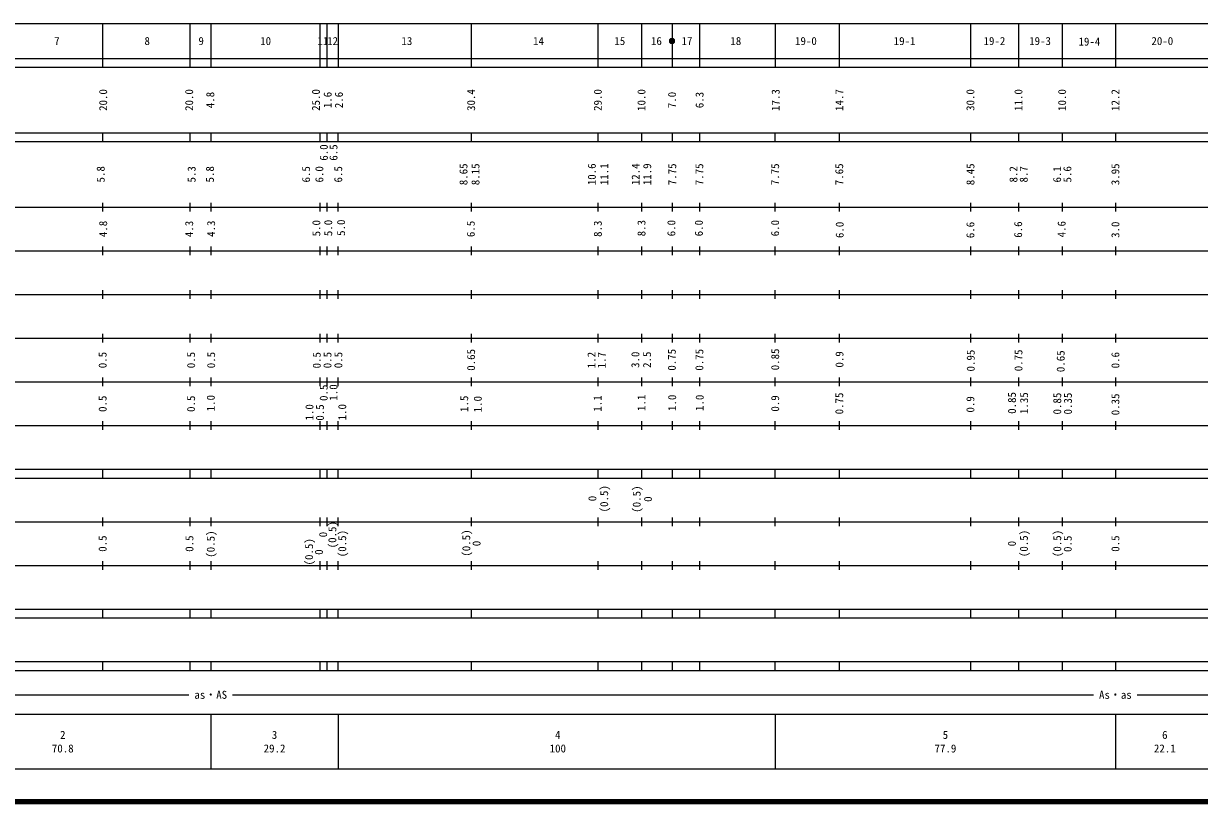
# Model space of a CAD drawing. Units: millimetres, scale not verified. Extents: x 40000 to 680000, y 20000 to 380000.
# Drawn here: x 195934 to 465158, y 20000 to 198000 of the extents above; entities that cross this region are included whole.
import ezdxf
from ezdxf.enums import TextEntityAlignment as Align

# ---------------------------------------------------------------- set-up
doc = ezdxf.new("R2010")
doc.units = ezdxf.units.MM
doc.header["$LTSCALE"] = 1000
doc.header["$PDMODE"] = 32
doc.header["$PDSIZE"] = 500
doc.layers.add('M-TTL', color=2, linetype='Continuous', lineweight=140)
doc.layers.add('M-TTL-BAND', color=7, linetype='Continuous', lineweight=25)
doc.styles.add('ＭＳ ゴシック', font='')
doc.styles.get('ＭＳ ゴシック').set_extended_font_data('MS Gothic')

msp = doc.modelspace()

# ---------------------------------------------------------------- linework, layer by layer
at = {"layer": 'M-TTL'}
msp.add_line((40000, 20000), (680000, 20000), dxfattribs=at)
at = {"layer": 'M-TTL-BAND'}
for p, q in [((68000, 198000), (579000, 198000)), ((214000, 198000), (214000, 188000)), ((234000, 198000), (234000, 188000)), ((238800, 198000), (238800, 188000)), ((263800, 198000), (263800, 188000)), ((265400, 198000), (265400, 188000)), ((268000, 198000), (268000, 188000)), ((298400, 198000), (298400, 188000)), ((327400, 198000), (327400, 188000)), ((337400, 198000), (337400, 188000)), ((344400, 198000), (344400, 188000)), ((350700, 198000), (350700, 188000)), ((368000, 198000), (368000, 188000)), ((382700, 198000), (382700, 188000)), ((412700, 198000), (412700, 188000)), ((423700, 198000), (423700, 188000)), ((433700, 198000), (433700, 188000)), ((445900, 198000), (445900, 188000)), ((40000, 190000), (579000, 190000)), ((40000, 188000), (579000, 188000)), ((40000, 173000), (579000, 173000)), ((214000, 173000), (214000, 171000)), ((234000, 173000), (234000, 171000)), ((238800, 173000), (238800, 171000)), ((263800, 173000), (263800, 171000)), ((265400, 173000), (265400, 171000)), ((268000, 171000), (268000, 173000)), ((298400, 173000), (298400, 171000)), ((327400, 173000), (327400, 171000)), ((337400, 173000), (337400, 171000)), ((344400, 173000), (344400, 171000)), ((350700, 173000), (350700, 171000)), ((368000, 171000), (368000, 173000)), ((382700, 173000), (382700, 171000)), ((412700, 173000), (412700, 171000)), ((423700, 173000), (423700, 171000)), ((433700, 173000), (433700, 171000)), ((445900, 173000), (445900, 171000)), ((40000, 171000), (579000, 171000)), ((214000, 157000), (214000, 155000)), ((234000, 157000), (234000, 155000)), ((238800, 157000), (238800, 155000)), ((263800, 157000), (263800, 155000)), ((265400, 157000), (265400, 155000)), ((268000, 155000), (268000, 157000)), ((298400, 157000), (298400, 155000)), ((327400, 157000), (327400, 155000)), ((337400, 157000), (337400, 155000)), ((344400, 157000), (344400, 155000)), ((350700, 157000), (350700, 155000)), ((368000, 155000), (368000, 157000)), ((382700, 157000), (382700, 155000)), ((412700, 157000), (412700, 155000)), ((423700, 157000), (423700, 155000)), ((433700, 157000), (433700, 155000)), ((445900, 157000), (445900, 155000)), ((40000, 156000), (579000, 156000)), ((46000, 146000), (579000, 146000)), ((214000, 147000), (214000, 145000)), ((234000, 147000), (234000, 145000)), ((238800, 147000), (238800, 145000)), ((263800, 147000), (263800, 145000)), ((265400, 147000), (265400, 145000)), ((268000, 145000), (268000, 147000)), ((298400, 147000), (298400, 145000)), ((327400, 147000), (327400, 145000)), ((337400, 147000), (337400, 145000)), ((344400, 147000), (344400, 145000)), ((350700, 147000), (350700, 145000)), ((368000, 145000), (368000, 147000)), ((382700, 147000), (382700, 145000)), ((412700, 147000), (412700, 145000)), ((423700, 147000), (423700, 145000)), ((433700, 147000), (433700, 145000)), ((445900, 147000), (445900, 145000)), ((52000, 136000), (579000, 136000)), ((214000, 137000), (214000, 135000)), ((234000, 137000), (234000, 135000)), ((238800, 137000), (238800, 135000)), ((263800, 137000), (263800, 135000)), ((265400, 137000), (265400, 135000)), ((268000, 135000), (268000, 137000)), ((298400, 137000), (298400, 135000)), ((327400, 137000), (327400, 135000)), ((337400, 137000), (337400, 135000)), ((344400, 137000), (344400, 135000)), ((350700, 137000), (350700, 135000)), ((368000, 135000), (368000, 137000)), ((382700, 137000), (382700, 135000)), ((412700, 137000), (412700, 135000)), ((423700, 137000), (423700, 135000)), ((433700, 137000), (433700, 135000)), ((445900, 137000), (445900, 135000)), ((214000, 127000), (214000, 125000)), ((234000, 127000), (234000, 125000)), ((238800, 127000), (238800, 125000)), ((263800, 127000), (263800, 125000)), ((265400, 127000), (265400, 125000)), ((268000, 125000), (268000, 127000)), ((298400, 127000), (298400, 125000)), ((327400, 127000), (327400, 125000)), ((337400, 127000), (337400, 125000)), ((344400, 127000), (344400, 125000)), ((350700, 127000), (350700, 125000)), ((368000, 125000), (368000, 127000)), ((382700, 127000), (382700, 125000)), ((412700, 127000), (412700, 125000)), ((423700, 127000), (423700, 125000)), ((433700, 127000), (433700, 125000)), ((445900, 127000), (445900, 125000)), ((46000, 126000), (579000, 126000)), ((52000, 116000), (579000, 116000)), ((214000, 117000), (214000, 115000)), ((234000, 117000), (234000, 115000)), ((238800, 117000), (238800, 115000)), ((263800, 117000), (263800, 115000)), ((265400, 117000), (265400, 115000)), ((268000, 115000), (268000, 117000)), ((298400, 117000), (298400, 115000)), ((327400, 117000), (327400, 115000)), ((337400, 117000), (337400, 115000)), ((344400, 117000), (344400, 115000)), ((350700, 117000), (350700, 115000)), ((368000, 115000), (368000, 117000)), ((382700, 117000), (382700, 115000)), ((412700, 117000), (412700, 115000)), ((423700, 117000), (423700, 115000)), ((433700, 117000), (433700, 115000)), ((445900, 117000), (445900, 115000)), ((46000, 106000), (579000, 106000)), ((214000, 107000), (214000, 105000)), ((234000, 107000), (234000, 105000)), ((238800, 107000), (238800, 105000)), ((263800, 107000), (263800, 105000)), ((265400, 107000), (265400, 105000)), ((268000, 105000), (268000, 107000)), ((298400, 107000), (298400, 105000)), ((327400, 107000), (327400, 105000)), ((337400, 107000), (337400, 105000)), ((344400, 107000), (344400, 105000)), ((350700, 107000), (350700, 105000)), ((368000, 105000), (368000, 107000)), ((382700, 107000), (382700, 105000)), ((412700, 107000), (412700, 105000)), ((423700, 107000), (423700, 105000)), ((433700, 107000), (433700, 105000)), ((445900, 107000), (445900, 105000)), ((40000, 96000), (579000, 96000)), ((214000, 96000), (214000, 94000)), ((234000, 96000), (234000, 94000)), ((238800, 96000), (238800, 94000)), ((263800, 96000), (263800, 94000)), ((265400, 96000), (265400, 94000)), ((268000, 94000), (268000, 96000)), ((298400, 96000), (298400, 94000)), ((327400, 96000), (327400, 94000)), ((337400, 96000), (337400, 94000)), ((344400, 96000), (344400, 94000)), ((350700, 96000), (350700, 94000)), ((368000, 94000), (368000, 96000)), ((382700, 96000), (382700, 94000)), ((412700, 96000), (412700, 94000)), ((423700, 96000), (423700, 94000)), ((433700, 96000), (433700, 94000)), ((445900, 96000), (445900, 94000)), ((40000, 94000), (579000, 94000)), ((49000, 84000), (579000, 84000)), ((214000, 85000), (214000, 83000)), ((234000, 85000), (234000, 83000)), ((238800, 85000), (238800, 83000)), ((263800, 85000), (263800, 83000)), ((265400, 85000), (265400, 83000)), ((268000, 83000), (268000, 85000)), ((298400, 85000), (298400, 83000)), ((327400, 85000), (327400, 83000)), ((337400, 85000), (337400, 83000)), ((344400, 85000), (344400, 83000)), ((350700, 85000), (350700, 83000)), ((368000, 83000), (368000, 85000)), ((382700, 85000), (382700, 83000)), ((412700, 85000), (412700, 83000)), ((423700, 85000), (423700, 83000)), ((433700, 85000), (433700, 83000)), ((445900, 85000), (445900, 83000)), ((40000, 74000), (579000, 74000)), ((214000, 75000), (214000, 73000)), ((234000, 75000), (234000, 73000)), ((238800, 75000), (238800, 73000)), ((263800, 75000), (263800, 73000)), ((265400, 75000), (265400, 73000)), ((268000, 73000), (268000, 75000)), ((298400, 75000), (298400, 73000)), ((327400, 75000), (327400, 73000)), ((337400, 75000), (337400, 73000)), ((344400, 75000), (344400, 73000)), ((350700, 75000), (350700, 73000)), ((368000, 73000), (368000, 75000)), ((382700, 75000), (382700, 73000)), ((412700, 75000), (412700, 73000)), ((423700, 75000), (423700, 73000)), ((433700, 75000), (433700, 73000)), ((445900, 75000), (445900, 73000)), ((40000, 64000), (579000, 64000)), ((40000, 62000), (579000, 62000)), ((214000, 64000), (214000, 62000)), ((234000, 64000), (234000, 62000)), ((238800, 64000), (238800, 62000)), ((263800, 64000), (263800, 62000)), ((265400, 64000), (265400, 62000)), ((268000, 62000), (268000, 64000)), ((298400, 64000), (298400, 62000)), ((327400, 64000), (327400, 62000)), ((337400, 64000), (337400, 62000)), ((344400, 64000), (344400, 62000)), ((350700, 64000), (350700, 62000)), ((368000, 62000), (368000, 64000)), ((382700, 64000), (382700, 62000)), ((412700, 64000), (412700, 62000)), ((423700, 64000), (423700, 62000)), ((433700, 64000), (433700, 62000)), ((445900, 64000), (445900, 62000)), ((40000, 52000), (579000, 52000)), ((214000, 52000), (214000, 50000)), ((234000, 52000), (234000, 50000)), ((238800, 52000), (238800, 50000)), ((263800, 52000), (263800, 50000)), ((265400, 52000), (265400, 50000)), ((268000, 50000), (268000, 52000)), ((298400, 52000), (298400, 50000)), ((327400, 52000), (327400, 50000)), ((337400, 52000), (337400, 50000)), ((344400, 52000), (344400, 50000)), ((350700, 52000), (350700, 50000)), ((368000, 50000), (368000, 52000)), ((382700, 52000), (382700, 50000)), ((412700, 52000), (412700, 50000)), ((423700, 52000), (423700, 50000)), ((433700, 52000), (433700, 50000)), ((445900, 52000), (445900, 50000)), ((40000, 50000), (579000, 50000)), ((70805, 44406), (233800, 44406)), ((243800, 44406), (440900, 44406)), ((450900, 44406), (575553, 44406)), ((40000, 40000), (579000, 40000)), ((238800, 40000), (238800, 27500)), ((268000, 40000), (268000, 27500)), ((368000, 40000), (368000, 27500)), ((445900, 40000), (445900, 27500)), ((68000, 27500), (579000, 27500))]:
    msp.add_line(p, q, dxfattribs=at)
at = {"layer": 'M-TTL-BAND', "lineweight": 13}
for radius in [600, 480, 360, 240, 120, 20]:
    msp.add_circle((344400, 194000), radius, dxfattribs=at)
at = {"layer": 'M-TTL-BAND'}
msp.add_point((344400, 194000), dxfattribs=at)

# ---------------------------------------------------------------- texts
at = {"layer": 'M-TTL-BAND', "style": 'ＭＳ ゴシック'}
for s, p in [('7', (203586, 194000)), ('8', (224254, 194000)), ('9', (236600, 194000)), ('10', (251367, 194000)), ('11', (264464, 194000)), ('12', (266697, 194000)), ('13', (283703, 194000)), ('14', (313846, 194000)), ('15', (332449, 194000)), ('16', (340829, 194000)), ('17', (347823, 194000)), ('18', (359008, 194000)), ('19-0', (375054, 194000)), ('19-1', (397648, 194000)), ('19-2', (418216, 194000)), ('19-3', (428656, 194000)), ('19-4', (439953, 193867)), ('20-0', (456650, 194000)), ('as・AS', (238800, 44406)), ('As・as', (445900, 44406)), ('2', (204919, 35238)), ('3', (253400, 35238)), ('4', (318256, 35238)), ('5', (406996, 35238)), ('6', (457223, 35238)), ('70.8', (204919, 32131)), ('29.2', (253400, 32131)), ('100', (318256, 32131)), ('77.9', (406996, 32131)), ('22.1', (457223, 32131))]:
    msp.add_text(s, height=1833, dxfattribs=at).set_placement(p, align=Align.MIDDLE_CENTER)
for s, p in [('20.0', (214160, 180500)), ('20.0', (233849, 180500)), ('4.8', (238680, 180500)), ('25.0', (262883, 180500)), ('1.6', (265554, 180500)), ('2.6', (268125, 180500)), ('30.4', (298400, 180500)), ('29.0', (327400, 180500)), ('10.0', (337400, 180500)), ('7.0', (344400, 180500)), ('6.3', (350700, 180500)), ('17.3', (368125, 180500)), ('14.7', (382700, 180500)), ('30.0', (412700, 180500)), ('11.0', (423700, 180500)), ('10.0', (433700, 180500)), ('12.2', (445900, 180500)), ('6.0', (264677, 168486)), ('6.5', (266891, 168486)), ('5.8', (213598, 163500)), ('5.3', (234411, 163500)), ('5.8', (238607, 163500)), ('6.5', (260614, 163500)), ('6.0', (263652, 163500)), ('6.5', (267976, 163500)), ('8.65', (296656, 163500)), ('8.15', (299401, 163500)), ('10.6', (326035, 163500)), ('11.1', (328889, 163500)), ('12.4', (336070, 163500)), ('11.9', (338719, 163500)), ('7.75', (344450, 163500)), ('7.75', (350644, 163500)), ('7.75', (368000, 163500)), ('7.65', (382674, 163500)), ('8.45', (412718, 163500)), ('8.2', (422562, 163500)), ('8.7', (424907, 163500)), ('6.1', (432558, 163500)), ('5.6', (434903, 163500)), ('3.95', (445892, 163500)), ('4.8', (214160, 151000)), ('4.3', (233849, 151000)), ('4.3', (238869, 151052)), ('5.0', (262964, 151163)), ('5.0', (265689, 151221)), ('5.0', (268626, 151280)), ('6.5', (298318, 151000)), ('8.3', (327400, 151046)), ('8.3', (337400, 151185)), ('6.0', (344240, 151185)), ('6.0', (350540, 151185)), ('6.0', (367991, 151185)), ('6.0', (382779, 150783)), ('6.6', (412698, 150758)), ('6.6', (423634, 150857)), ('4.6', (433583, 150945)), ('3.0', (445900, 150819)), ('0.5', (214035, 121000)), ('0.5', (234286, 121000)), ('0.5', (238877, 120993)), ('0.5', (263057, 120959)), ('0.5', (265513, 120984)), ('0.5', (268000, 121000)), ('0.65', (298391, 121044)), ('1.2', (325965, 120996)), ('1.7', (328301, 120970)), ('3.0', (335991, 121065)), ('2.5', (338670, 121065)), ('0.75', (344346, 121065)), ('0.75', (350646, 121065)), ('0.85', (368005, 121149)), ('0.9', (382731, 121149)), ('0.95', (412778, 120879)), ('0.75', (423709, 120925)), ('0.65', (433371, 120728)), ('0.6', (445900, 120969)), ('0.5', (264646, 113515)), ('1.0', (266888, 113587)), ('0.75', (382681, 111068)), ('0.85', (422222, 111190)), ('1.35', (424990, 111133)), ('0.85', (432584, 111045)), ('0.35', (435031, 111046)), ('0.35', (445900, 110854)), ('0.5', (214035, 111000)), ('0.5', (234286, 111000)), ('1.0', (238799, 111137)), ('1.0', (261386, 109032)), ('0.5', (263791, 108999)), ('1.0', (268896, 109064)), ('1.5', (296818, 111000)), ('1.0', (299924, 110906)), ('1.1', (327366, 111058)), ('1.1', (337400, 111217)), ('1.0', (344421, 111217)), ('1.0', (350721, 111217)), ('0.9', (368005, 111068)), ('0.9', (412700, 110856)), ('(0.5)', (328861, 89261)), ('(0.5)', (336307, 89176)), ('0', (326157, 89317)), ('0', (338907, 89178)), ('(0.5)', (266623, 81043)), ('(0.5)', (238786, 78881)), ('0', (264518, 81071)), ('(0.5)', (268893, 79007)), ('(0.5)', (297290, 79125)), ('(0.5)', (424950, 79027)), ('(0.5)', (432595, 79029)), ('0.5', (214035, 79000)), ('0.5', (233911, 79000)), ('(0.5)', (261298, 77125)), ('0', (299650, 79031)), ('0', (422204, 78998)), ('0.5', (434983, 78960)), ('0.5', (445900, 79006)), ('0', (263558, 77058))]:
    msp.add_text(s, height=1833, rotation=90, dxfattribs=at).set_placement(p, align=Align.MIDDLE_CENTER)

doc.saveas('drawing.dxf')
